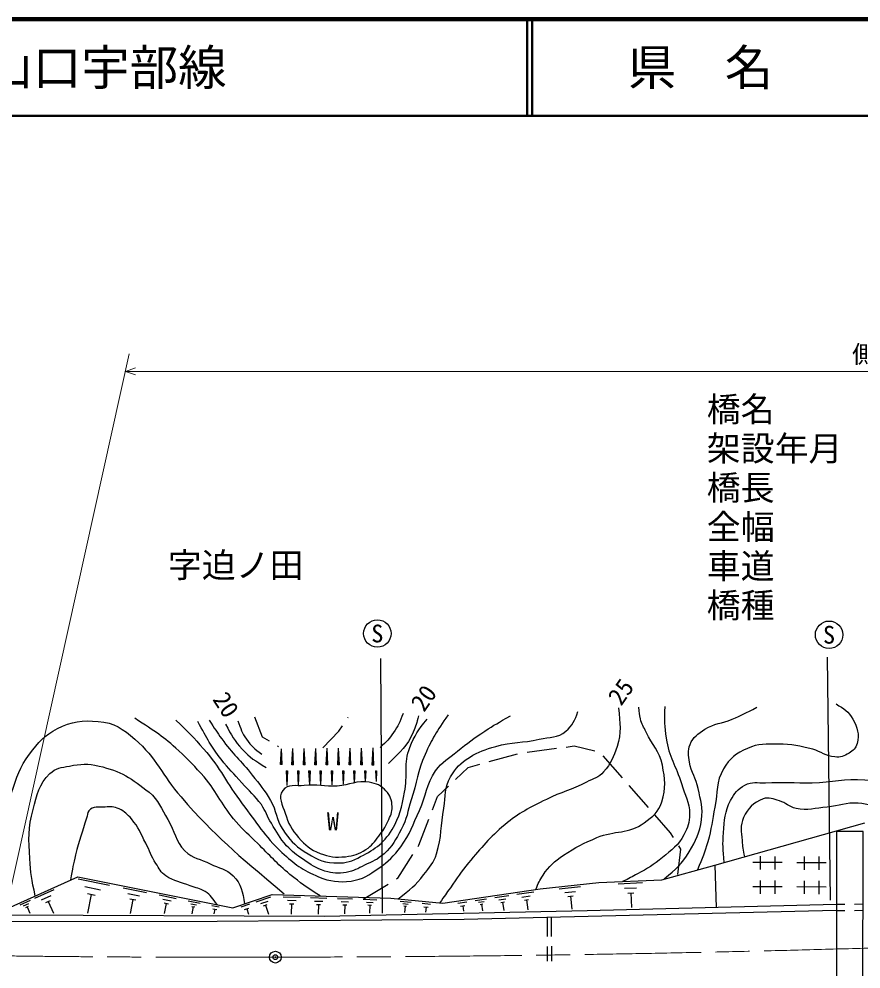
# Model space of a CAD drawing. Units: millimetres, scale not verified. Extents: x 40000 to 680000, y 20000 to 380000.
# Drawn here: x 245318 to 332182, y 281954 to 380000 of the extents above; entities that cross this region are included whole.
import ezdxf
from ezdxf.enums import TextEntityAlignment as Align

# ---------------------------------------------------------------- set-up
doc = ezdxf.new("R2010")
doc.units = ezdxf.units.MM
doc.header["$LTSCALE"] = 1000
doc.header["$PDMODE"] = 32
doc.header["$PDSIZE"] = 500
doc.linetypes.add('CHAIN', pattern=[18.5, 12, -1.5, 3.5, -1.5])
for name, color, linetype, lineweight in [('M-BGD', 7, 'Continuous', 25), ('M-BMK', 2, 'CHAIN', 13), ('M-BMK-HTXT', 7, 'Continuous', 13), ('M-BMK-SRVR', 3, 'Continuous', 25), ('M-STR-HTXT', 7, 'Continuous', 13), ('M-STR-STR1', 1, 'Continuous', 25), ('M-STR-STRC', 7, 'Continuous', 25), ('M-TTL', 2, 'Continuous', 140), ('M-TTL-LINE', 7, 'Continuous', 50)]:
    doc.layers.add(name, color=color, linetype=linetype, lineweight=lineweight)
doc.layers.add('M-TTL-TXT', color=7, linetype='Continuous')
doc.styles.add('ＭＳ ゴシック', font='')
doc.styles.get('ＭＳ ゴシック').set_extended_font_data('MS Gothic')

msp = doc.modelspace()

# ---------------------------------------------------------------- linework, layer by layer
at = {"layer": 'M-BGD'}
for p, q in [((269629, 307977), (270417, 305908)), ((279250, 307881), (279282, 307928)), ((278297, 306499), (278676, 307048)), ((270417, 305908), (271126, 305492)), ((276672, 304776), (278297, 306499)), ((271998, 304978), (272092, 304923)), ((301767, 304865), (302579, 304973)), ((302579, 304973), (304734, 304454)), ((272302, 303047), (272391, 304690)), ((272384, 303047), (272391, 304690)), ((272466, 303046), (272391, 304690)), ((273479, 303042), (273569, 304700)), ((273562, 303042), (273569, 304700)), ((273645, 303041), (273569, 304700)), ((274658, 303037), (274748, 304709)), ((274741, 303037), (274748, 304709)), ((274825, 303037), (274748, 304709)), ((275837, 303032), (275929, 304719)), ((275922, 303032), (275929, 304719)), ((276006, 303032), (275929, 304719)), ((277019, 303028), (277111, 304729)), ((277104, 303027), (277111, 304729)), ((277189, 303027), (277111, 304729)), ((278202, 303023), (278295, 304738)), ((278287, 303022), (278295, 304738)), ((278373, 303022), (278295, 304738)), ((279386, 303018), (279480, 304748)), ((279472, 303017), (279480, 304748)), ((279559, 303017), (279480, 304748)), ((280572, 303013), (280666, 304758)), ((280659, 303012), (280666, 304758)), ((280746, 303012), (280666, 304758)), ((281759, 303008), (281854, 304768)), ((281847, 303008), (281854, 304768)), ((281935, 303007), (281854, 304768)), ((293831, 303358), (296758, 304164)), ((297754, 304332), (300764, 304732)), ((305562, 303960), (307554, 301670)), ((272466, 303046), (272302, 303047)), ((273645, 303041), (273479, 303042)), ((274825, 303037), (274658, 303037)), ((276006, 303032), (275837, 303032)), ((277189, 303027), (277019, 303028)), ((278373, 303022), (278202, 303023)), ((279559, 303017), (279386, 303018)), ((280746, 303012), (280572, 303013)), ((281935, 303007), (281759, 303008)), ((291645, 302756), (292856, 303089)), ((272872, 302411), (273024, 302411)), ((272872, 302411), (272948, 300891)), ((272948, 302411), (272948, 300891)), ((273024, 302411), (272948, 300891)), ((274038, 302411), (274186, 302411)), ((274038, 302411), (274112, 300925)), ((274112, 302411), (274112, 300925)), ((274186, 302411), (274112, 300925)), ((275199, 302411), (275346, 302411)), ((275199, 302411), (275273, 300945)), ((275273, 302411), (275273, 300945)), ((275346, 302411), (275273, 300945)), ((276359, 302411), (276504, 302411)), ((276359, 302411), (276431, 300959)), ((276431, 302411), (276431, 300959)), ((276504, 302411), (276431, 300959)), ((277516, 302411), (277660, 302411)), ((277516, 302411), (277588, 300973)), ((277588, 302411), (277588, 300973)), ((277660, 302411), (277588, 300973)), ((278675, 302411), (278813, 302411)), ((278675, 302411), (278744, 301033)), ((278744, 302411), (278744, 301033)), ((278813, 302411), (278744, 301033)), ((279833, 302411), (279955, 302411)), ((279833, 302411), (279894, 301197)), ((279894, 302411), (279894, 301197)), ((279955, 302411), (279894, 301197)), ((280973, 302411), (281082, 302411)), ((280973, 302411), (281027, 301322)), ((281027, 302411), (281027, 301322)), ((281082, 302411), (281027, 301322)), ((282092, 302411), (282204, 302411)), ((282092, 302411), (282148, 301291)), ((282148, 302411), (282148, 301291)), ((282204, 302411), (282148, 301291)), ((290356, 301528), (291645, 302756)), ((288493, 299752), (289624, 300830)), ((308219, 300906), (310211, 298616)), ((287967, 298376), (288493, 299752)), ((286572, 294728), (287605, 297431)), ((310875, 297852), (312479, 296009)), ((317092, 292665), (332584, 297048)), ((312479, 296009), (312801, 295511)), ((286495, 294608), (286572, 294728)), ((313562, 294334), (313257, 291706)), ((313350, 294662), (313562, 294334)), ((284405, 291330), (285951, 293755)), ((321776, 293583), (321770, 292221)), ((323294, 293575), (323288, 292214)), ((326330, 293560), (326323, 292199)), ((327848, 293553), (327841, 292192)), ((311620, 291173), (317092, 292665)), ((317092, 292665), (317234, 288317)), ((321015, 292984), (324050, 292969)), ((325568, 292962), (328604, 292947)), ((243432, 287884), (251382, 291481)), ((251382, 291481), (267371, 288283)), ((251418, 291267), (254647, 290622)), ((284268, 291247), (284405, 291330)), ((252096, 290460), (253711, 290137)), ((256052, 290341), (258457, 289860)), ((280808, 289146), (283403, 290722)), ((289046, 288733), (299089, 290226)), ((299089, 290226), (305130, 290865)), ((301031, 290228), (303230, 290461)), ((305130, 290865), (311620, 291173)), ((307124, 290757), (309645, 290877)), ((307778, 290283), (309039, 290343)), ((321015, 290486), (324050, 290471)), ((321776, 291084), (321770, 289723)), ((323294, 291077), (323288, 289716)), ((325568, 290463), (328604, 290449)), ((326330, 291062), (326323, 289701)), ((327848, 291055), (327841, 289693)), ((246965, 289260), (248959, 290163)), ((247644, 289087), (248641, 289538)), ((252371, 289734), (253178, 289572)), ((252775, 289653), (252387, 287715)), ((256557, 289739), (257760, 289499)), ((259781, 289595), (261523, 289246)), ((267371, 288283), (271422, 289657)), ((269769, 288883), (271288, 289398)), ((271422, 289657), (283668, 289254)), ((272587, 289416), (274353, 289358)), ((275404, 289324), (277092, 289268)), ((283668, 289254), (289046, 288733)), ((294409, 289326), (295846, 289539)), ((296692, 289665), (298439, 289924)), ((297181, 289380), (298054, 289510)), ((301628, 289846), (302727, 289963)), ((301949, 289435), (302499, 289494)), ((302224, 289465), (302364, 288145)), ((308117, 289794), (308747, 289824)), ((308432, 289809), (308504, 288296)), ((245423, 288563), (246501, 289051)), ((245790, 288469), (246329, 288713)), ((246022, 288314), (246292, 288436)), ((246157, 288375), (246450, 287728)), ((248074, 288801), (248572, 289027)), ((248323, 288914), (248864, 287717)), ((256761, 289198), (257363, 289078)), ((257062, 289138), (256773, 287695)), ((260147, 289159), (261018, 288985)), ((260295, 288767), (260731, 288680)), ((260513, 288724), (260304, 287678)), ((262782, 288995), (263991, 288753)), ((263036, 288692), (263641, 288572)), ((263139, 288420), (263441, 288360)), ((263290, 288390), (263145, 287665)), ((265198, 288511), (265978, 288356)), ((268243, 288365), (269128, 288665)), ((270252, 288708), (271012, 288965)), ((270545, 288468), (270925, 288597)), ((270735, 288533), (271044, 287621)), ((273017, 289048), (273900, 289019)), ((273226, 288688), (273667, 288673)), ((273447, 288681), (273412, 287621)), ((275815, 288972), (276659, 288944)), ((276015, 288628), (276437, 288614)), ((276226, 288621), (276193, 287608)), ((278168, 289233), (279728, 289182)), ((278548, 288908), (279327, 288882)), ((278732, 288590), (279122, 288577)), ((278927, 288583), (278897, 287648)), ((280808, 289146), (282229, 289099)), ((281154, 288850), (281864, 288827)), ((281322, 288560), (281677, 288549)), ((281500, 288555), (281472, 287702)), ((284650, 288956), (285773, 288847)), ((284909, 288704), (285471, 288650)), ((285028, 288466), (285308, 288439)), ((285168, 288452), (285103, 287778)), ((286907, 288737), (287778, 288653)), ((287091, 288368), (287526, 288326)), ((287308, 288347), (287258, 287824)), ((290585, 288757), (291504, 288894)), ((290870, 288424), (291329, 288492)), ((291099, 288458), (291181, 287907)), ((292383, 289025), (293546, 289197)), ((292708, 288835), (293290, 288922)), ((292888, 288624), (293179, 288668)), ((293033, 288646), (293137, 287949)), ((294811, 289092), (295530, 289198)), ((295033, 288831), (295393, 288884)), ((295213, 288858), (295341, 287995)), ((297451, 289064), (297888, 289128)), ((297670, 289096), (297825, 288048)), ((303922, 287977), (329637, 288634)), ((329637, 288634), (330505, 288647)), ((331517, 288661), (332385, 288674)), ((243645, 287558), (276844, 287402)), ((265331, 288161), (265720, 288083)), ((265526, 288122), (265432, 287654)), ((268584, 288086), (269027, 288236)), ((268805, 288161), (268985, 287630)), ((276844, 287402), (303922, 287977)), ((329636, 287976), (291245, 287074)), ((299793, 287275), (299801, 285300)), ((300225, 287285), (300234, 285306)), ((329636, 287976), (330504, 287989)), ((331516, 288005), (332385, 288018)), ((265767, 286869), (243613, 286828)), ((291245, 287074), (265767, 286869)), ((299806, 284288), (299812, 282770)), ((300238, 284294), (300245, 282776))]:
    msp.add_line(p, q, dxfattribs=at)
for points, knots in [([(307159, 308913), (307335, 307210), (307494, 306406), (307012, 304923), (306655, 303827), (306400, 303174), (305633, 302313), (305092, 301707), (304579, 301605), (303859, 301229), (302301, 300415), (301297, 300238), (299722, 299456), (297967, 298585), (296944, 298099), (295437, 296846), (293805, 295489), (293066, 294526), (291694, 292906), (290894, 291960), (290540, 291354), (289823, 290345), (289386, 289730), (289247, 289534), (288715, 288765)], [0, 0, 0, 0, 1, 1, 1, 2, 2, 2, 3, 3, 3, 4, 4, 4, 5, 5, 5, 6, 6, 6, 7, 7, 7, 8, 8, 8, 8]), ([(298632, 290158), (298893, 290838), (299031, 291083), (299378, 291625), (300000, 292600), (300538, 293045), (301495, 293694), (302756, 294548), (303541, 294921), (304943, 295516), (306780, 296296), (308214, 295857), (309819, 297043), (310709, 297700), (311312, 298154), (311641, 299210), (312083, 300624), (311976, 301549), (311691, 303002), (311406, 304455), (310632, 305055), (310016, 306401), (309772, 306934), (309564, 307211), (309425, 307780), (309315, 308232), (309296, 308428), (309277, 308962)], [0, 0, 0, 0, 1, 1, 1, 2, 2, 2, 3, 3, 3, 4, 4, 4, 5, 5, 5, 6, 6, 6, 7, 7, 7, 8, 8, 8, 9, 9, 9, 9]), ([(311937, 309061), (311872, 307580), (311901, 307038), (312085, 305761), (312360, 303852), (313105, 302928), (313661, 301082), (314028, 299862), (314508, 299203), (314498, 297929), (314491, 297071), (314304, 296573), (313907, 295812), (313322, 294689), (312664, 294257), (311691, 293448), (310772, 292683), (310176, 292350), (309130, 291773), (308531, 291443), (308318, 291328), (307570, 290981)], [0, 0, 0, 0, 1, 1, 1, 2, 2, 2, 3, 3, 3, 4, 4, 4, 5, 5, 5, 6, 6, 6, 7, 7, 7, 7]), ([(311892, 291247), (313145, 292330), (313682, 292774), (314449, 294039), (315166, 295221), (315525, 295971), (315729, 297338), (315918, 298601), (315632, 299336), (315385, 300589), (315169, 301681), (314661, 302197), (314498, 303298), (314394, 304002), (314279, 304461), (314547, 305120), (314870, 305914), (315351, 306236), (316074, 306696), (317059, 307325), (317806, 307273), (318882, 307731), (319903, 308166), (320249, 308343), (321443, 308962)], [0, 0, 0, 0, 1, 1, 1, 2, 2, 2, 3, 3, 3, 4, 4, 4, 5, 5, 5, 6, 6, 6, 7, 7, 7, 8, 8, 8, 8]), ([(329619, 309307), (330432, 308815), (330883, 308519), (331342, 307731), (331844, 306870), (332011, 306189), (331786, 305219), (331671, 304727), (331372, 304509), (330948, 304234), (330448, 303908), (330066, 303787), (329471, 303840), (328537, 303922), (328113, 304395), (327205, 304628), (325848, 304977), (325060, 305184), (323659, 305170), (322397, 305157), (321613, 305234), (320458, 304726), (319296, 304216), (318638, 303702), (317995, 302608), (317196, 301248), (317440, 300211), (317108, 298668), (316807, 297267), (316778, 296447), (316370, 295073), (316026, 293917), (315863, 293500), (315301, 292177)], [0, 0, 0, 0, 1, 1, 1, 2, 2, 2, 3, 3, 3, 4, 4, 4, 5, 5, 5, 6, 6, 6, 7, 7, 7, 8, 8, 8, 9, 9, 9, 10, 10, 10, 11, 11, 11, 11]), ([(261502, 307632), (262897, 306326), (263301, 305885), (264359, 304677), (266142, 302642), (266711, 301168), (268348, 299013), (269879, 296999), (270591, 295720), (272436, 293989), (273732, 292774), (274584, 292148), (276229, 291477), (277451, 290979), (278269, 290867), (279578, 291034), (280799, 291190), (281415, 291675), (282435, 292364), (283460, 293057), (283963, 293586), (284700, 294580), (285679, 295900), (285935, 296830), (286621, 298324), (287341, 299892), (287319, 300989), (288296, 302411), (288967, 303389), (289646, 303678), (290561, 304431), (291613, 305296), (292229, 305753), (293369, 306499), (294379, 307161), (294748, 307371), (296028, 308076)], [0, 0, 0, 0, 1, 1, 1, 2, 2, 2, 3, 3, 3, 4, 4, 4, 5, 5, 5, 6, 6, 6, 7, 7, 7, 8, 8, 8, 9, 9, 9, 10, 10, 10, 11, 11, 11, 12, 12, 12, 12]), ([(289576, 308174), (288368, 306396), (287954, 305775), (287212, 304086), (286444, 302337), (286369, 301226), (285784, 299407), (285398, 298208), (285353, 297459), (284750, 296353), (284174, 295299), (283872, 294641), (282976, 293842), (282295, 293233), (281780, 293056), (280957, 292659), (280249, 292318), (279862, 292043), (279085, 291921), (278228, 291785), (277704, 291831), (276869, 292068), (275925, 292337), (275474, 292713), (274653, 293250), (273921, 293730), (273528, 294042), (272929, 294679), (272180, 295476), (271929, 296064), (271353, 296994), (270904, 297718), (270812, 298220), (270319, 298915), (269632, 299881), (269084, 300292), (268299, 301180), (267469, 302120), (266950, 302603), (266181, 303594), (265085, 305006), (264790, 305624), (263768, 307484)], [0, 0, 0, 0, 1, 1, 1, 2, 2, 2, 3, 3, 3, 4, 4, 4, 5, 5, 5, 6, 6, 6, 7, 7, 7, 8, 8, 8, 9, 9, 9, 10, 10, 10, 11, 11, 11, 12, 12, 12, 13, 13, 13, 14, 14, 14, 14]), ([(284947, 308322), (284581, 307401), (284452, 307058), (283961, 306352), (283503, 305692), (283259, 305456), (282582, 304825)], [0, 0, 0, 0, 1, 1, 1, 2, 2, 2, 2]), ([(286523, 308076), (286368, 307317), (286248, 307035), (285981, 306401), (285354, 304911), (284697, 304445), (283420, 303150)], [0, 0, 0, 0, 1, 1, 1, 2, 2, 2, 2]), ([(284437, 289180), (285711, 290203), (286213, 290544), (287064, 291674), (287662, 292468), (288091, 292896), (288394, 293842), (288965, 295622), (288798, 296731), (289133, 298570), (289362, 299828), (289187, 300661), (289823, 301771), (290370, 302728), (290872, 303185), (291793, 303791), (292751, 304421), (293404, 304592), (294502, 304923), (296200, 305436), (297257, 305252), (298983, 305662), (300079, 305922), (300894, 305759), (301742, 306499), (302438, 307107), (302665, 307626), (302973, 308519)], [0, 0, 0, 0, 1, 1, 1, 2, 2, 2, 3, 3, 3, 4, 4, 4, 5, 5, 5, 6, 6, 6, 7, 7, 7, 8, 8, 8, 9, 9, 9, 9]), ([(243432, 287884), (243407, 291024), (243375, 291979), (243654, 294582), (243888, 296761), (243890, 298032), (244557, 300120), (245083, 301766), (245373, 302753), (246403, 304141), (247309, 305361), (247920, 306077), (249275, 306767), (250768, 307527), (251831, 307641), (253501, 307505), (255136, 307371), (256031, 306730), (257275, 305659), (259530, 303717), (260084, 301957), (262034, 299710), (265771, 295403), (267494, 294146), (272660, 289700)], [0, 0, 0, 0, 1, 1, 1, 2, 2, 2, 3, 3, 3, 4, 4, 4, 5, 5, 5, 6, 6, 6, 7, 7, 7, 8, 8, 8, 8]), ([(276373, 289494), (274880, 290470), (274431, 290783), (273274, 291724), (271869, 292865), (271222, 293663), (269925, 294925), (269047, 295779), (268517, 296222), (267708, 297141), (266241, 298809), (265861, 300092), (264408, 301771), (263447, 302882), (262878, 303484), (261798, 304480), (260180, 305973), (259445, 306392), (257267, 307829)], [0, 0, 0, 0, 1, 1, 1, 2, 2, 2, 3, 3, 3, 4, 4, 4, 5, 5, 5, 6, 6, 6, 6]), ([(264950, 307632), (265520, 306707), (265709, 306447), (266231, 305711), (267337, 304153), (268198, 303468), (269383, 301968), (270160, 300984), (270624, 300442), (271254, 299358), (271896, 298255), (271823, 297412), (272535, 296353), (273226, 295326), (273705, 294749), (274751, 294088), (275833, 293405), (276527, 292954), (277805, 292906), (278785, 292869), (279396, 292948), (280268, 293398), (281869, 294226), (282884, 294809), (283814, 296353), (284630, 297708), (284772, 298646), (285094, 300195), (285465, 301978), (284953, 303137), (285636, 304825), (286135, 306057), (286485, 306593), (287409, 307731)], [0, 0, 0, 0, 1, 1, 1, 2, 2, 2, 3, 3, 3, 4, 4, 4, 5, 5, 5, 6, 6, 6, 7, 7, 7, 8, 8, 8, 9, 9, 9, 10, 10, 10, 11, 11, 11, 11]), ([(266625, 307238), (267259, 306011), (267512, 305519), (268348, 304628), (269175, 303747), (269642, 303463), (270811, 302756)], [0, 0, 0, 0, 1, 1, 1, 2, 2, 2, 2]), ([(267905, 307583), (268194, 306703), (268318, 306339), (268792, 305662), (269283, 304960), (269605, 304720), (270368, 304135)], [0, 0, 0, 0, 1, 1, 1, 2, 2, 2, 2]), ([(246995, 289496), (246619, 291236), (246524, 291831), (246431, 293349), (246309, 295331), (246251, 296506), (246776, 298422), (247196, 299958), (247351, 301013), (248500, 302116), (249110, 302703), (249687, 302748), (250519, 302904), (251691, 303124), (252411, 303177), (253573, 302904), (255793, 302383), (256970, 301627), (258744, 300195), (259778, 299361), (259958, 298513), (260665, 297388), (261434, 296163), (261402, 295146), (262438, 294137), (263258, 293339), (264031, 293331), (265049, 292807), (265974, 292330), (266677, 292313), (267413, 291576), (268271, 290716), (268366, 289926), (268587, 288696)], [0, 0, 0, 0, 1, 1, 1, 2, 2, 2, 3, 3, 3, 4, 4, 4, 5, 5, 5, 6, 6, 6, 7, 7, 7, 8, 8, 8, 9, 9, 9, 10, 10, 10, 11, 11, 11, 11]), ([(272535, 300392), (273053, 301112), (273869, 300794), (274751, 300885), (276072, 301020), (276824, 300766), (278150, 300835), (279446, 300903), (280172, 301459), (281450, 301229), (282195, 301095), (282665, 300904), (283173, 300343), (283631, 299837), (283782, 299399), (283814, 298718), (283842, 298097), (283622, 297759), (283370, 297191), (283088, 296551), (282863, 296217), (282435, 295664), (281977, 295072), (281735, 294688), (281105, 294285), (280367, 293812), (279859, 293635), (278987, 293546), (277964, 293441), (277331, 293507), (276377, 293891), (275380, 294291), (274868, 294709), (274160, 295516), (273422, 296358), (273115, 296960), (272781, 298028), (272504, 298914), (271992, 299639), (272535, 300392)], [0, 0, 0, 0, 1, 1, 1, 2, 2, 2, 3, 3, 3, 4, 4, 4, 5, 5, 5, 6, 6, 6, 7, 7, 7, 8, 8, 8, 9, 9, 9, 10, 10, 10, 11, 11, 11, 12, 12, 12, 13, 13, 13, 13]), ([(318082, 292946), (317935, 294326), (317896, 294816), (317995, 296009), (318105, 297344), (318119, 298167), (318734, 299358), (319121, 300108), (319467, 300537), (320211, 300934), (320946, 301326), (321498, 301134), (322329, 301180), (324212, 301286), (325271, 301132), (327156, 301180), (329275, 301234), (330460, 301636), (332574, 301476), (333881, 301377), (334633, 301187), (335824, 300638), (337579, 299831), (338311, 298806), (339371, 297191), (339898, 296387), (340116, 296038), (340547, 295029)], [0, 0, 0, 0, 1, 1, 1, 2, 2, 2, 3, 3, 3, 4, 4, 4, 5, 5, 5, 6, 6, 6, 7, 7, 7, 8, 8, 8, 9, 9, 9, 9]), ([(336371, 296078), (335774, 297089), (335464, 297619), (334544, 298225), (333634, 298824), (332969, 298964), (331884, 299062), (330629, 299175), (329939, 298770), (328683, 298668), (327435, 298567), (326708, 298271), (325481, 298521), (324756, 298668), (324470, 299108), (323758, 299309), (323123, 299487), (322699, 299739), (322083, 299506), (321065, 299120), (320509, 298578), (320064, 297585), (319685, 296740), (319857, 296144), (319916, 295221), (319958, 294556), (319994, 294298), (320151, 293531)], [0, 0, 0, 0, 1, 1, 1, 2, 2, 2, 3, 3, 3, 4, 4, 4, 5, 5, 5, 6, 6, 6, 7, 7, 7, 8, 8, 8, 9, 9, 9, 9]), ([(265764, 288605), (265311, 289251), (265112, 289561), (264507, 289951), (263969, 290297), (263574, 290306), (262980, 290542), (261994, 290933), (261355, 290994), (260468, 291576), (259931, 291929), (259785, 292318), (259434, 292856), (258940, 293613), (258832, 294132), (258399, 294925), (257854, 295924), (257670, 296579), (256922, 297437), (256499, 297922), (256225, 298201), (255641, 298471), (255130, 298708), (254774, 298719), (254213, 298668), (253544, 298608), (252950, 298806), (252538, 298274), (252352, 298034), (252382, 297826), (252292, 297535), (251833, 296059), (251515, 295248), (251159, 293743), (250921, 292734), (250846, 292381), (250631, 291141)], [0, 0, 0, 0, 1, 1, 1, 2, 2, 2, 3, 3, 3, 4, 4, 4, 5, 5, 5, 6, 6, 6, 7, 7, 7, 8, 8, 8, 9, 9, 9, 10, 10, 10, 11, 11, 11, 12, 12, 12, 12])]:
    msp.add_open_spline(points, degree=3, knots=knots, dxfattribs=at)
at = {"layer": 'M-BMK'}
for centre, radius, start, end in [((264106, 1782695), 1499520, 266.28661, 270.09853), ((269085, 2463854), 2180678, 269.93691, 272.61997)]:
    msp.add_arc(centre, radius, start, end, dxfattribs=at)
at = {"layer": 'M-BMK-SRVR'}
msp.add_circle((271763, 283177), 607, dxfattribs=at)
msp.add_point((271763, 283177), dxfattribs=at)
at = {"layer": 'M-STR-HTXT'}
for p, q in [((244110, 288559), (256678, 345445)), ((256309, 343634), (257320, 343989)), ((421202, 343634), (256309, 343634)), ((256309, 343634), (257320, 343280))]:
    msp.add_line(p, q, dxfattribs=at)
at = {"layer": 'M-STR-STR1'}
msp.add_lwpolyline([(329645, 296141), (329604, 259750), (332353, 259747), (332394, 296138)], close=True, dxfattribs=at)
at = {"layer": 'M-STR-STRC'}
for p, q in [((282803, 287716), (282653, 313984)), ((329035, 289067), (328735, 314134))]:
    msp.add_line(p, q, dxfattribs=at)
for centre in [(282286, 316577), (328887, 316451)]:
    msp.add_circle(centre, 1414, dxfattribs=at)
at = {"layer": 'M-TTL'}
msp.add_line((680000, 380000), (40000, 380000), dxfattribs=at)
at = {"layer": 'M-TTL-LINE'}
for p, q in [((297750, 380000), (297750, 370000)), ((298250, 380000), (298250, 370000)), ((40000, 370000), (680000, 370000))]:
    msp.add_line(p, q, dxfattribs=at)

# ---------------------------------------------------------------- texts
at = {"layer": 'M-BGD', "style": 'ＭＳ ゴシック'}
for s, rotation, p in [('25', 55.008, (307403, 310564)), ('20', 55.176, (287061, 309923)), ('20', 302.905, (266679, 309229))]:
    msp.add_text(s, height=1833, rotation=rotation, dxfattribs=at).set_placement(p, align=Align.MIDDLE_CENTER)
msp.add_text('W', height=1833, dxfattribs=at).set_placement((277706, 297199), align=Align.MIDDLE_CENTER)
at = {"layer": 'M-BMK-HTXT', "style": 'ＭＳ ゴシック'}
msp.add_text('字迫ノ田', height=2566, dxfattribs=at).set_placement((267674, 323638), align=Align.MIDDLE_CENTER)
at = {"layer": 'M-STR-HTXT', "style": 'ＭＳ ゴシック'}
msp.add_text('側溝 L=183.0', height=1833, dxfattribs=at).set_placement((338755, 343938), align=Align.BOTTOM_CENTER)
for s, p in [('橋名', (316271, 337674)), ('架設年月', (316269, 333626)), ('橋長', (316268, 329578)), ('全幅', (316267, 325530)), ('車道', (316265, 321483)), ('橋種', (316264, 317435))]:
    msp.add_text(s, height=2566, rotation=359.984, dxfattribs=at).set_placement(p, align=Align.BOTTOM_LEFT)
at = {"layer": 'M-STR-STRC', "style": 'ＭＳ ゴシック'}
for p in [(282286, 316577), (328887, 316451)]:
    msp.add_text('S', height=1833, dxfattribs=at).set_placement(p, align=Align.MIDDLE_CENTER)
at = {"layer": 'M-TTL-TXT', "style": 'ＭＳ ゴシック'}
msp.add_text('主要地方道山口宇部線', height=3666, dxfattribs=at).set_placement((216734, 375000), align=Align.MIDDLE_LEFT)
msp.add_text('県\u3000名', height=3666, dxfattribs=at).set_placement((315625, 375000), align=Align.MIDDLE_CENTER)

doc.saveas('drawing.dxf')
